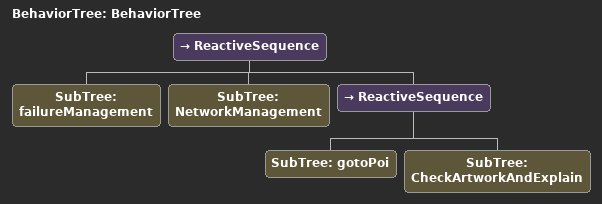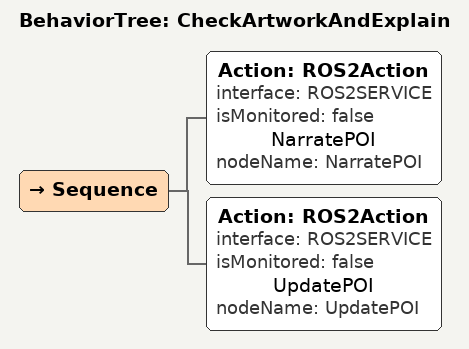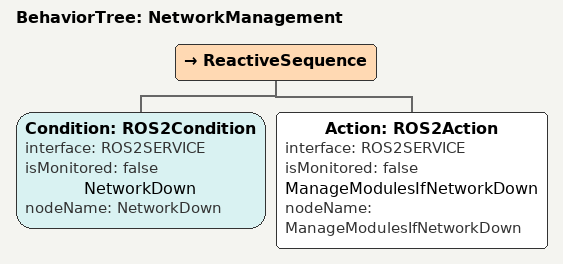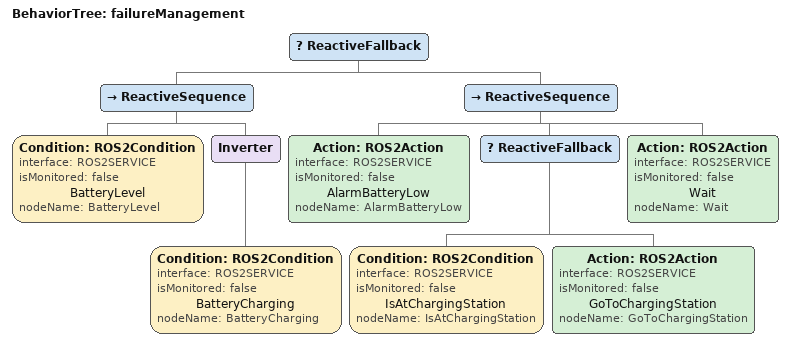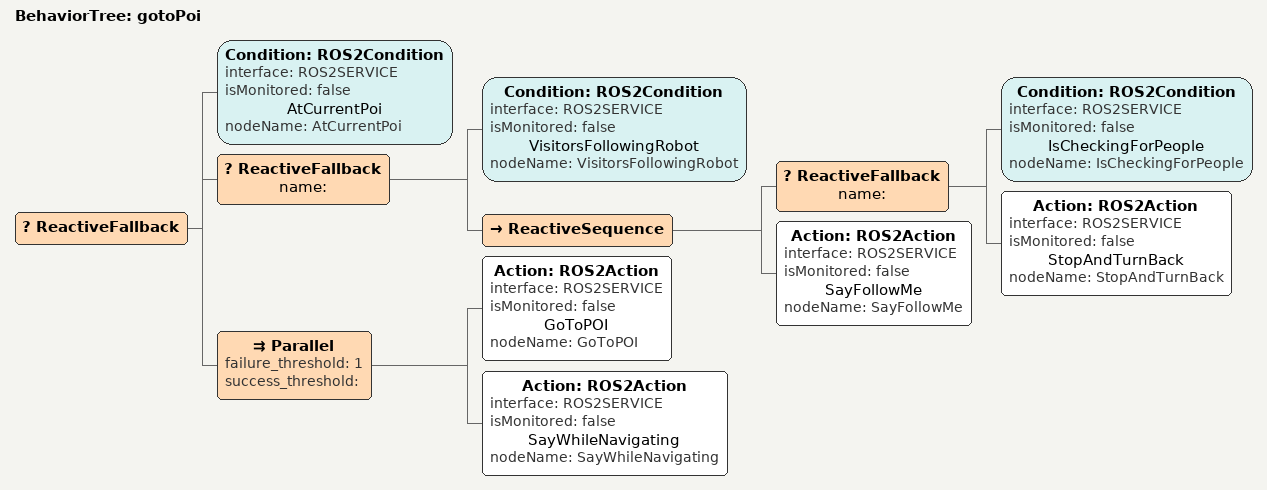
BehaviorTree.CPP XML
<?xml version="1.0"?>
<root main_tree_to_execute="BehaviorTree">
    <BehaviorTree ID="BehaviorTree">
        <ReactiveSequence>
            <SubTree ID="failureManagement"/>
            <SubTree ID="NetworkManagement"/>
            <ReactiveSequence>
                <SubTree ID="gotoPoi"/>
                <SubTree ID="CheckArtworkAndExplain"/>
            </ReactiveSequence>
        </ReactiveSequence>
    </BehaviorTree>
    <BehaviorTree ID="CheckArtworkAndExplain">
        <Sequence>
            <Action ID="ROS2Action" interface="ROS2SERVICE" isMonitored="false" name="NarratePOI" nodeName="NarratePOI"/>
            <Action ID="ROS2Action" interface="ROS2SERVICE" isMonitored="false" name="UpdatePOI" nodeName="UpdatePOI"/>
        </Sequence>
    </BehaviorTree>
    <BehaviorTree ID="NetworkManagement">
        <ReactiveSequence>
            <Condition ID="ROS2Condition" interface="ROS2SERVICE" isMonitored="false" name="NetworkDown" nodeName="NetworkDown"/>
            <Action ID="ROS2Action" interface="ROS2SERVICE" isMonitored="false" name="ManageModulesIfNetworkDown" nodeName="ManageModulesIfNetworkDown"/>
        </ReactiveSequence>
    </BehaviorTree>
    <BehaviorTree ID="failureManagement">
        <ReactiveFallback>
            <ReactiveSequence>
                <Condition ID="ROS2Condition" interface="ROS2SERVICE" isMonitored="false" name="BatteryLevel" nodeName="BatteryLevel"/>
                <Inverter>
                    <Condition ID="ROS2Condition" interface="ROS2SERVICE" isMonitored="false" name="BatteryCharging" nodeName="BatteryCharging"/>
                </Inverter>
            </ReactiveSequence>
            <ReactiveSequence>
                <Action ID="ROS2Action" interface="ROS2SERVICE" isMonitored="false" name="AlarmBatteryLow" nodeName="AlarmBatteryLow"/>
                <ReactiveFallback>
                    <Condition ID="ROS2Condition" interface="ROS2SERVICE" isMonitored="false" name="IsAtChargingStation" nodeName="IsAtChargingStation"/>
                    <Action ID="ROS2Action" interface="ROS2SERVICE" isMonitored="false" name="GoToChargingStation" nodeName="GoToChargingStation"/>
                </ReactiveFallback>
                <Action ID="ROS2Action" interface="ROS2SERVICE" isMonitored="false" name="Wait" nodeName="Wait"/>
            </ReactiveSequence>
        </ReactiveFallback>
    </BehaviorTree>
    <BehaviorTree ID="gotoPoi">
        <ReactiveFallback>
            <Condition ID="ROS2Condition" interface="ROS2SERVICE" isMonitored="false" name="AtCurrentPoi" nodeName="AtCurrentPoi"/>
            <ReactiveFallback name="">
                <Condition ID="ROS2Condition" interface="ROS2SERVICE" isMonitored="false" name="VisitorsFollowingRobot" nodeName="VisitorsFollowingRobot"/>
                <ReactiveSequence>
                    <ReactiveFallback name="">
                        <Condition ID="ROS2Condition" interface="ROS2SERVICE" isMonitored="false" name="IsCheckingForPeople" nodeName="IsCheckingForPeople"/>
                        <Action ID="ROS2Action" interface="ROS2SERVICE" isMonitored="false" name="StopAndTurnBack" nodeName="StopAndTurnBack"/>
                    </ReactiveFallback>
                    <Action ID="ROS2Action" interface="ROS2SERVICE" isMonitored="false" name="SayFollowMe" nodeName="SayFollowMe"/>
                </ReactiveSequence>
            </ReactiveFallback>
            <Parallel failure_threshold="1" success_threshold="">
                <Action ID="ROS2Action" interface="ROS2SERVICE" isMonitored="false" name="GoToPOI" nodeName="GoToPOI"/>
                <Action ID="ROS2Action" interface="ROS2SERVICE" isMonitored="false" name="SayWhileNavigating" nodeName="SayWhileNavigating"/>
            </Parallel>
        </ReactiveFallback>
    </BehaviorTree>
</root>
